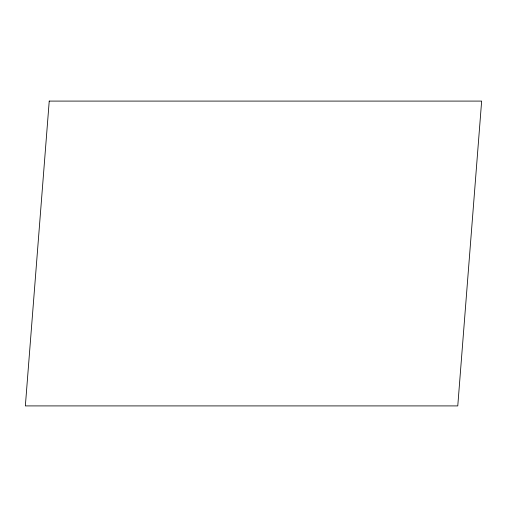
<?xml version="1.0" encoding="UTF-8"?>
<svg xmlns="http://www.w3.org/2000/svg" width="507" height="507" viewBox="0 0 507 507"><rect width="100%" height="100%" fill="white"/><g stroke="black" fill="none" stroke-linecap="round" stroke-linejoin="round"><path stroke-width="0.76" d="M49.23 101.089L25.35 405.911L457.77 405.911L481.65 101.089L49.23 101.089"/></g></svg>
